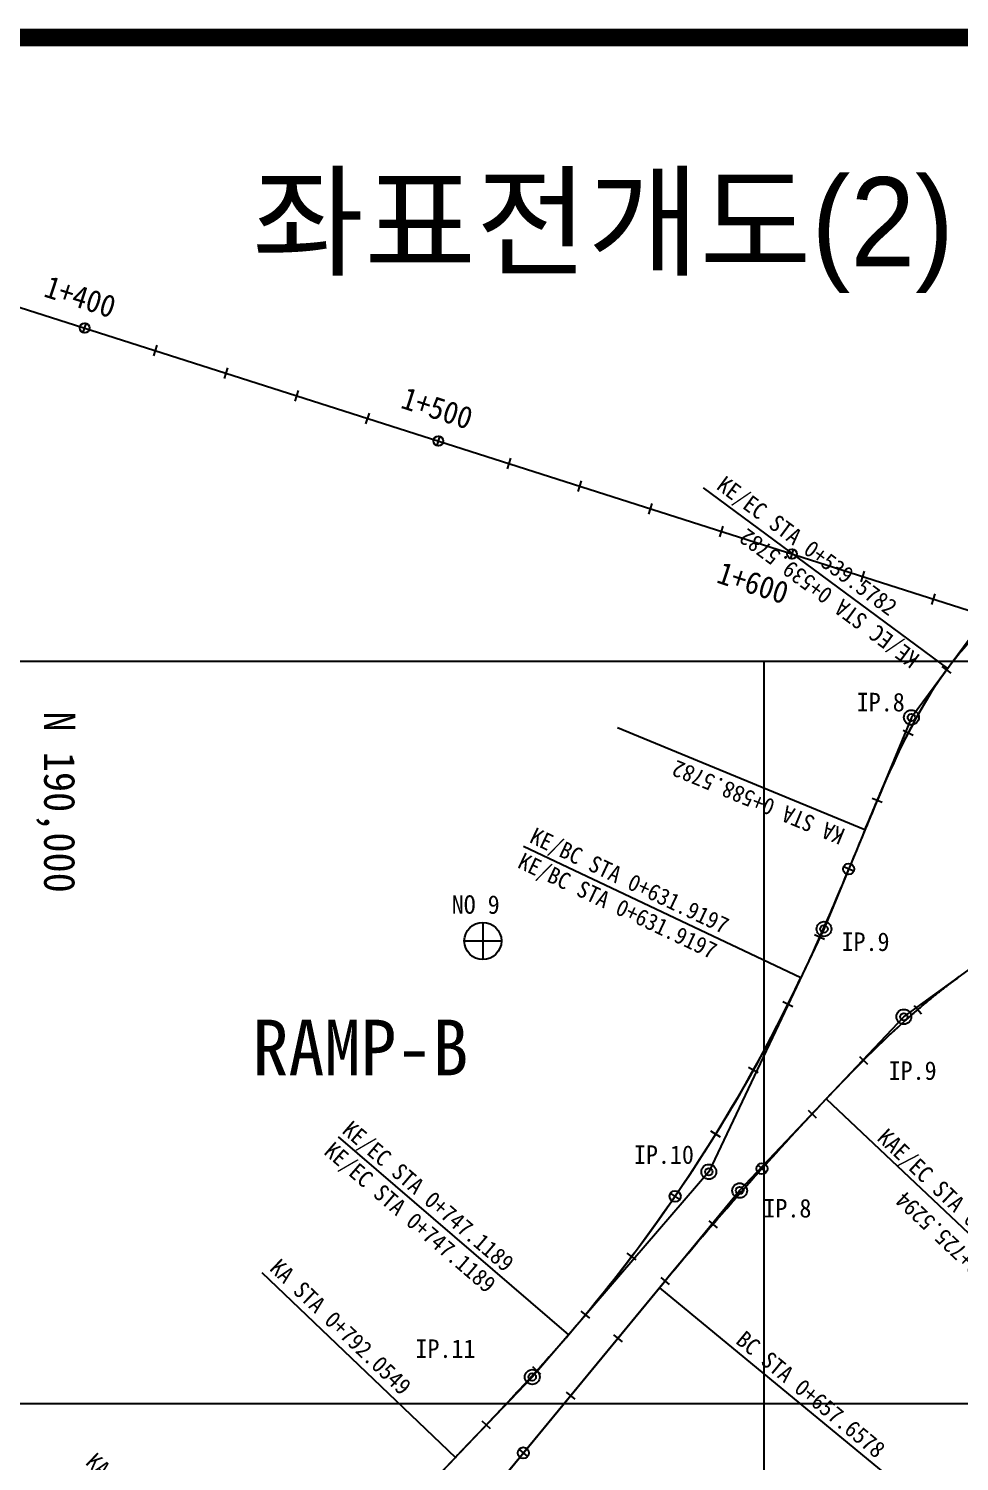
# Model space of a CAD drawing. Header units: millimetres. Extents: x 8286 to 10304, y 723 to 2148.
# Drawn here: x 9146.6 to 9397.2, y 1716.6 to 2102.6 of the extents above; entities that cross this region are included whole.
import ezdxf
from ezdxf.enums import TextEntityAlignment as Align

# ---------------------------------------------------------------- set-up
doc = ezdxf.new("R2010")
doc.units = ezdxf.units.MM
for name, color, linetype in [('CA-ALGN-CNTL', 2, 'Continuous'), ('CA-ALGN-IPLN', 1, 'Continuous'), ('CA-ALGN-IPSM', 2, 'Continuous'), ('CA-ALGN-STSM', 2, 'Continuous'), ('CA-ALGN-TEXT', 3, 'Continuous'), ('CA-LEAL', 1, 'Continuous'), ('CA-LEAT', 3, 'Continuous'), ('CA-TEXT', 3, 'Continuous'), ('CV-GRID-LINE', 1, 'Continuous'), ('CV-GRID-TEXT', 4, 'Continuous'), ('CV-SURV-SYMB', 3, 'Continuous'), ('CV-SURV-TEXT', 3, 'Continuous'), ('CX-BORD', 3, 'Continuous'), ('CX-BORD-LIN1', 4, 'Continuous'), ('CX-BORD-LIN2', 3, 'Continuous'), ('CX-BORD-TEX2', 7, 'Continuous'), ('CX-BORD-TEX3', 6, 'Continuous')]:
    doc.layers.add(name, color=color, linetype=linetype)
doc.styles.add('TAEGP', font='DotumChe.ttf')
doc.styles.add('TAEGULIM', font='DotumChe.ttf')
doc.styles.add('TB_TEXT', font='DotumChe.ttf')
doc.styles.add('TB_WBTXT', font='H2GTRE.TTF')
doc.styles.add('TB_WMTXT', font='DotumChe.ttf')

# ---------------------------------------------------------------- blocks, each defined once
blk = doc.blocks.new('CXBLKA1-KHCA')
at = {"layer": 'CX-BORD-LIN1', "const_width": 2}
blk.add_lwpolyline([(796, 0), (0, 0), (0, 554), (796, 554)], close=True, dxfattribs=at)
at = {"layer": 'CX-BORD-LIN1', "style": 'TB_TEXT'}
for tag, height, p in [('TR_RNUM4', 3, (285.11, 26.64)), ('TR_RDAT4', 3.5, (317.5, 27)), ('TR_DGN4', 3.5, (459.12, 27)), ('TR_CHK4', 3.5, (499.12, 27)), ('TR_APP4', 3.5, (539.12, 27)), ('TR_RDAT3', 3.5, (317.5, 21)), ('TR_DGN3', 3.5, (459.12, 21)), ('TR_CHK3', 3.5, (499.12, 21)), ('TR_APP3', 3.5, (539.12, 21)), ('TR_RNUM3', 3, (285.11, 20.64)), ('TR_RNUM2', 3, (285.11, 14.64)), ('TR_RDAT2', 3.5, (317.5, 15)), ('TR_DGN2', 3.5, (459.12, 15)), ('TR_CHK2', 3.5, (499.12, 15)), ('TR_APP2', 3.5, (539.12, 15)), ('TR_RNUM1', 3, (285.11, 8.64)), ('TR_RDAT1', 3.5, (317.5, 9)), ('TR_DGN1', 3.5, (459.12, 9)), ('TR_CHK1', 3.5, (499.12, 9)), ('TR_APP1', 3.5, (539.12, 9))]:
    blk.add_attdef(tag, text='', height=height, dxfattribs=at).set_placement(p, align=Align.MIDDLE_CENTER)
for tag, p in [('TR_RCON4', (342.3, 27)), ('TR_RCON3', (342.3, 21)), ('TR_RCON2', (342.3, 15)), ('TR_RCON1', (342.3, 9))]:
    blk.add_attdef(tag, text='', height=3.5, dxfattribs=at).set_placement(p, align=Align.MIDDLE_LEFT)
at = {"layer": 'CX-BORD-LIN2', "style": 'TB_TEXT'}
blk.add_attdef('TD_VERSION', text='', height=3, rotation=90, dxfattribs=at).set_placement((800.5, 48.01), align=Align.MIDDLE_CENTER)
at = {"layer": 'CX-BORD-TEX2', "style": 'TB_WMTXT'}
for tag, height, p in [('TB_CNAME', 5, (15.34, 531.83)), ('TB_CSCOP', 4, (16.63, 523.83))]:
    blk.add_attdef(tag, text='', height=height, dxfattribs=at).set_placement(p, align=Align.BOTTOM_LEFT)
at = {"layer": 'CX-BORD-TEX2', "style": 'TB_WBTXT'}
for tag, height, p in [('TB_MTITIL', 10, (398, 533.33)), ('TB_STITL', 7, (398, 518.33))]:
    blk.add_attdef(tag, text='', height=height, dxfattribs=at).set_placement(p, align=Align.MIDDLE_CENTER)
at = {"layer": 'CX-BORD-TEX3', "style": 'TB_TEXT'}
for tag, height, p in [('TD_DCOMP', 4.5, (217.5, 25)), ('TD_CSECT', 4.5, (611, 25)), ('TD_CDIST', 4.5, (656, 25)), ('TD_DNAME_TOP', 4.5, (755, 25)), ('TD_DNAME_MAIN', 4.5, (755, 19.01)), ('TD_CCOMP', 4.5, (217.5, 15)), ('TD_HSCAL', 4.5, (626.7, 15.24)), ('TD_VSCAL', 4.5, (655.78, 15.24)), ('TD_DNAME_BOT', 3, (755, 13.65)), ('TD_CNAME', 5, (65, 5.75)), ('TD_FIELD', 4.5, (182.5, 5.53)), ('TD_CSTEP', 4.5, (253.24, 5.53)), ('TD_DWGCODE', 4.5, (641, 5.39)), ('TD_DWGNO', 4.5, (755, 5.39))]:
    blk.add_attdef(tag, text='', height=height, dxfattribs=at).set_placement(p, align=Align.MIDDLE_CENTER)

msp = doc.modelspace()

# ---------------------------------------------------------------- linework, layer by layer
at = {"layer": 'CA-ALGN-CNTL'}
for p, q in [((9066.42, 2052.42), (9948.07, 1770.6)), ((9066.42, 2052.42), (9948.07, 1770.6)), ((9066.42, 2052.42), (9948.07, 1770.6)), ((9066.42, 2052.42), (9948.07, 1770.6)), ((9066.42, 2052.42), (9948.07, 1770.6)), ((9154.53, 1566.84), (9316.45, 1763.36)), ((9261.5, 1717.65), (9212.16, 1665.99))]:
    msp.add_line(p, q, dxfattribs=at)
for points in [[(9397.42, 1934.51), (9396.16, 1932.95), (9394.93, 1931.37), (9394.08, 1930.23), (9392.9, 1928.61), (9391.76, 1926.97), (9390.65, 1925.31), (9389.56, 1923.63), (9388.51, 1921.93), (9387.48, 1920.21), (9386.48, 1918.48), (9385.51, 1916.73), (9384.55, 1914.98), (9383.62, 1913.2), (9382.71, 1911.42), (9381.82, 1909.63), (9380.95, 1907.83), (9380.1, 1906.02), (9379.26, 1904.21), (9378.43, 1902.39), (9377.62, 1900.56), (9376.82, 1898.73), (9376.03, 1896.89), (9375.25, 1895.05), (9374.47, 1893.21), (9373.7, 1891.36), (9372.93, 1889.51), (9372.17, 1887.67), (9371.79, 1886.74), (9371.02, 1884.89), (9370.26, 1883.04), (9369.49, 1881.2), (9368.73, 1879.35), (9367.96, 1877.5), (9367.19, 1875.66), (9366.41, 1873.81), (9365.64, 1871.97), (9364.86, 1870.13), (9364.08, 1868.29), (9363.29, 1866.45), (9362.5, 1864.61), (9361.71, 1862.77), (9360.91, 1860.94), (9360.1, 1859.11), (9359.29, 1857.28), (9358.47, 1855.46), (9357.65, 1853.63), (9356.82, 1851.82), (9355.98, 1850), (9355.13, 1848.19), (9354.56, 1846.98), (9353.7, 1845.17), (9352.83, 1843.37), (9351.95, 1841.57), (9351.07, 1839.78), (9350.17, 1837.99), (9349.27, 1836.2), (9348.36, 1834.42), (9347.44, 1832.65), (9346.52, 1830.87), (9345.58, 1829.11), (9344.64, 1827.34), (9343.69, 1825.58), (9342.73, 1823.83), (9341.76, 1822.08), (9340.78, 1820.33), (9339.8, 1818.59), (9338.81, 1816.86), (9337.81, 1815.12), (9336.8, 1813.4), (9335.78, 1811.67), (9334.76, 1809.96), (9333.72, 1808.24), (9332.68, 1806.53), (9331.64, 1804.83), (9330.58, 1803.13), (9329.51, 1801.44), (9328.44, 1799.75), (9327.36, 1798.07), (9326.28, 1796.39), (9325.18, 1794.72), (9324.08, 1793.05), (9322.97, 1791.38), (9321.85, 1789.73), (9320.72, 1788.07), (9319.59, 1786.43), (9318.45, 1784.78), (9317.3, 1783.15), (9316.14, 1781.52), (9314.98, 1779.89), (9313.8, 1778.27), (9312.62, 1776.65), (9311.44, 1775.04), (9310.24, 1773.44), (9309.04, 1771.84), (9307.83, 1770.25), (9306.61, 1768.66), (9305.39, 1767.08), (9304.16, 1765.5), (9302.92, 1763.93), (9301.67, 1762.37), (9300.42, 1760.81), (9299.16, 1759.26), (9297.89, 1757.71), (9296.62, 1756.17), (9295.34, 1754.64), (9294.05, 1753.11), (9292.75, 1751.58), (9291.97, 1750.67), (9290.66, 1749.16), (9289.35, 1747.65), (9288.03, 1746.15), (9286.7, 1744.65), (9285.37, 1743.16), (9284.03, 1741.68), (9282.69, 1740.19), (9281.34, 1738.72), (9279.99, 1737.24), (9278.63, 1735.77), (9277.27, 1734.31), (9275.91, 1732.84), (9274.54, 1731.38), (9273.17, 1729.92), (9271.8, 1728.47), (9270.43, 1727.02), (9269.05, 1725.56), (9267.67, 1724.11), (9266.29, 1722.67), (9264.91, 1721.22), (9263.53, 1719.77), (9262.15, 1718.33), (9261.5, 1717.65), (9212.16, 1665.99)], [(9371.79, 1886.74), (9371.92, 1887.07), (9372.04, 1887.35), (9372.14, 1887.61), (9372.24, 1887.83), (9372.32, 1888.03), (9372.39, 1888.2), (9372.46, 1888.36), (9372.52, 1888.51), (9372.58, 1888.65), (9372.63, 1888.79), (9372.69, 1888.92), (9372.74, 1889.04), (9372.79, 1889.16), (9372.84, 1889.28), (9372.89, 1889.4), (9372.93, 1889.51), (9372.98, 1889.63), (9373.03, 1889.74), (9373.08, 1889.86), (9373.12, 1889.97), (9373.17, 1890.09), (9373.22, 1890.21), (9373.27, 1890.32), (9373.32, 1890.44), (9373.36, 1890.55), (9373.41, 1890.67), (9373.46, 1890.78), (9373.51, 1890.9), (9373.56, 1891.01), (9373.6, 1891.13), (9373.65, 1891.24), (9373.7, 1891.36), (9373.75, 1891.48), (9373.8, 1891.59), (9373.84, 1891.71), (9373.89, 1891.82), (9373.94, 1891.94), (9373.99, 1892.05), (9374.04, 1892.17), (9374.09, 1892.28), (9374.13, 1892.4), (9374.18, 1892.51), (9374.23, 1892.63), (9374.28, 1892.74), (9374.33, 1892.86), (9374.37, 1892.97), (9374.42, 1893.09), (9374.47, 1893.21), (9374.52, 1893.32), (9374.57, 1893.44), (9374.62, 1893.55), (9374.66, 1893.67), (9374.71, 1893.78), (9374.76, 1893.9), (9374.81, 1894.01), (9374.86, 1894.13), (9374.91, 1894.24), (9374.96, 1894.36), (9375, 1894.47), (9375.05, 1894.59), (9375.1, 1894.7), (9375.15, 1894.82), (9375.2, 1894.93), (9375.25, 1895.05), (9375.3, 1895.16), (9375.34, 1895.28), (9375.39, 1895.39), (9375.44, 1895.51), (9375.49, 1895.62), (9375.54, 1895.74), (9375.59, 1895.85), (9375.64, 1895.97), (9375.69, 1896.08), (9375.74, 1896.2), (9375.78, 1896.31), (9375.83, 1896.43), (9375.88, 1896.54), (9375.93, 1896.66), (9375.98, 1896.77), (9376.03, 1896.89), (9376.08, 1897), (9376.13, 1897.12), (9376.18, 1897.23), (9376.23, 1897.35), (9376.28, 1897.46), (9376.33, 1897.58), (9376.38, 1897.69), (9376.42, 1897.81), (9376.47, 1897.92), (9376.52, 1898.04), (9376.57, 1898.15), (9376.62, 1898.27), (9376.67, 1898.38), (9376.72, 1898.5), (9376.77, 1898.61), (9376.82, 1898.73), (9376.87, 1898.84), (9376.92, 1898.96), (9376.97, 1899.07), (9377.02, 1899.18), (9377.07, 1899.3), (9377.12, 1899.41), (9377.17, 1899.53), (9377.22, 1899.64), (9377.27, 1899.76), (9377.32, 1899.87), (9377.37, 1899.99), (9377.42, 1900.1), (9377.47, 1900.22), (9377.52, 1900.33), (9377.57, 1900.44), (9377.62, 1900.56), (9377.67, 1900.67), (9377.72, 1900.79), (9377.77, 1900.9), (9377.82, 1901.02), (9377.88, 1901.13), (9377.93, 1901.24), (9377.98, 1901.36), (9378.03, 1901.47), (9378.08, 1901.59), (9378.13, 1901.7), (9378.18, 1901.82), (9378.23, 1901.93), (9378.28, 1902.04), (9378.33, 1902.16), (9378.38, 1902.27), (9378.43, 1902.39), (9378.49, 1902.5), (9378.54, 1902.61), (9378.59, 1902.73), (9378.64, 1902.84), (9378.69, 1902.96), (9378.74, 1903.07), (9378.79, 1903.18), (9378.85, 1903.3), (9378.9, 1903.41), (9378.95, 1903.53), (9379, 1903.64), (9379.05, 1903.75), (9379.1, 1903.87), (9379.16, 1903.98), (9379.21, 1904.09), (9379.26, 1904.21), (9379.31, 1904.32), (9379.36, 1904.44), (9379.42, 1904.55), (9379.47, 1904.66), (9379.52, 1904.78), (9379.57, 1904.89), (9379.62, 1905), (9379.68, 1905.12), (9379.73, 1905.23), (9379.78, 1905.34), (9379.83, 1905.46), (9379.89, 1905.57), (9379.94, 1905.68), (9379.99, 1905.8), (9380.05, 1905.91), (9380.1, 1906.02), (9380.15, 1906.14), (9380.2, 1906.25), (9380.26, 1906.36), (9380.31, 1906.48), (9380.36, 1906.59), (9380.42, 1906.7), (9380.47, 1906.82), (9380.52, 1906.93), (9380.58, 1907.04), (9380.63, 1907.15), (9380.68, 1907.27), (9380.74, 1907.38), (9380.79, 1907.49), (9380.85, 1907.61), (9380.9, 1907.72), (9380.95, 1907.83), (9381.01, 1907.94), (9381.06, 1908.06), (9381.12, 1908.17), (9381.17, 1908.28), (9381.22, 1908.4), (9381.28, 1908.51), (9381.33, 1908.62), (9381.39, 1908.73), (9381.44, 1908.85), (9381.5, 1908.96), (9381.55, 1909.07), (9381.6, 1909.18), (9381.66, 1909.3), (9381.71, 1909.41), (9381.77, 1909.52), (9381.82, 1909.63), (9381.88, 1909.74), (9381.93, 1909.86), (9381.99, 1909.97), (9382.05, 1910.08), (9382.1, 1910.19), (9382.16, 1910.3), (9382.21, 1910.42), (9382.27, 1910.53), (9382.32, 1910.64), (9382.38, 1910.75), (9382.43, 1910.86), (9382.49, 1910.98), (9382.55, 1911.09), (9382.6, 1911.2), (9382.66, 1911.31), (9382.71, 1911.42), (9382.77, 1911.53), (9382.83, 1911.65), (9382.88, 1911.76), (9382.94, 1911.87), (9383, 1911.98), (9383.05, 1912.09), (9383.11, 1912.2), (9383.17, 1912.32), (9383.22, 1912.43), (9383.28, 1912.54), (9383.34, 1912.65), (9383.39, 1912.76), (9383.45, 1912.87), (9383.51, 1912.98), (9383.57, 1913.09), (9383.62, 1913.2), (9383.68, 1913.32), (9383.74, 1913.43), (9383.8, 1913.54), (9383.85, 1913.65), (9383.91, 1913.76), (9383.97, 1913.87), (9384.03, 1913.98), (9384.09, 1914.09), (9384.14, 1914.2), (9384.2, 1914.31), (9384.26, 1914.42), (9384.32, 1914.53), (9384.38, 1914.64), (9384.44, 1914.75), (9384.5, 1914.86), (9384.55, 1914.97), (9384.61, 1915.09), (9384.67, 1915.2), (9384.73, 1915.31), (9384.79, 1915.42), (9384.85, 1915.53), (9384.91, 1915.64), (9384.97, 1915.75), (9385.03, 1915.86), (9385.09, 1915.97), (9385.15, 1916.08), (9385.21, 1916.19), (9385.27, 1916.29), (9385.33, 1916.4), (9385.39, 1916.51), (9385.45, 1916.62), (9385.51, 1916.73), (9385.57, 1916.84), (9385.63, 1916.95), (9385.69, 1917.06), (9385.75, 1917.17), (9385.81, 1917.28), (9385.87, 1917.39), (9385.93, 1917.5), (9385.99, 1917.61), (9386.05, 1917.72), (9386.11, 1917.83), (9386.18, 1917.93), (9386.24, 1918.04), (9386.3, 1918.15), (9386.36, 1918.26), (9386.42, 1918.37), (9386.48, 1918.48), (9386.55, 1918.59), (9386.61, 1918.7), (9386.67, 1918.8), (9386.73, 1918.91), (9386.79, 1919.02), (9386.86, 1919.13), (9386.92, 1919.24), (9386.98, 1919.35), (9387.04, 1919.45), (9387.11, 1919.56), (9387.17, 1919.67), (9387.23, 1919.78), (9387.29, 1919.89), (9387.36, 1919.99), (9387.42, 1920.1), (9387.48, 1920.21), (9387.55, 1920.32), (9387.61, 1920.43), (9387.68, 1920.53), (9387.74, 1920.64), (9387.8, 1920.75), (9387.87, 1920.86), (9387.93, 1920.96), (9387.99, 1921.07), (9388.06, 1921.18), (9388.12, 1921.28), (9388.19, 1921.39), (9388.25, 1921.5), (9388.32, 1921.61), (9388.38, 1921.71), (9388.45, 1921.82), (9388.51, 1921.93), (9388.58, 1922.03), (9388.64, 1922.14), (9388.71, 1922.25), (9388.77, 1922.35), (9388.84, 1922.46), (9388.9, 1922.57), (9388.97, 1922.67), (9389.04, 1922.78), (9389.1, 1922.88), (9389.17, 1922.99), (9389.23, 1923.1), (9389.3, 1923.2), (9389.37, 1923.31), (9389.43, 1923.41), (9389.5, 1923.52), (9389.57, 1923.63), (9389.63, 1923.73), (9389.7, 1923.84), (9389.77, 1923.94), (9389.83, 1924.05), (9389.9, 1924.15), (9389.97, 1924.26), (9390.04, 1924.36), (9390.1, 1924.47), (9390.17, 1924.57), (9390.24, 1924.68), (9390.31, 1924.78), (9390.38, 1924.89), (9390.44, 1924.99), (9390.51, 1925.1), (9390.58, 1925.2), (9390.65, 1925.31), (9390.72, 1925.41), (9390.79, 1925.52), (9390.86, 1925.62), (9390.92, 1925.72), (9390.99, 1925.83), (9391.06, 1925.93), (9391.13, 1926.04), (9391.2, 1926.14), (9391.27, 1926.24), (9391.34, 1926.35), (9391.41, 1926.45), (9391.48, 1926.56), (9391.55, 1926.66), (9391.62, 1926.76), (9391.69, 1926.87), (9391.76, 1926.97), (9391.83, 1927.07), (9391.9, 1927.18), (9391.97, 1927.28), (9392.04, 1927.38), (9392.11, 1927.48), (9392.19, 1927.59), (9392.26, 1927.69), (9392.33, 1927.79), (9392.4, 1927.9), (9392.47, 1928), (9392.55, 1928.1), (9392.62, 1928.21), (9392.7, 1928.32), (9392.78, 1928.44), (9392.86, 1928.55), (9392.95, 1928.68), (9393.05, 1928.81), (9393.15, 1928.95), (9393.26, 1929.11), (9393.38, 1929.28), (9393.52, 1929.47), (9393.68, 1929.7), (9393.87, 1929.95), (9394.08, 1930.23)], [(9371.79, 1886.74), (9371.65, 1886.42), (9371.53, 1886.13), (9371.43, 1885.88), (9371.34, 1885.65), (9371.25, 1885.46), (9371.18, 1885.28), (9371.12, 1885.12), (9371.05, 1884.97), (9371, 1884.83), (9370.94, 1884.69), (9370.89, 1884.56), (9370.83, 1884.44), (9370.78, 1884.32), (9370.74, 1884.2), (9370.69, 1884.08), (9370.64, 1883.97), (9370.59, 1883.85), (9370.54, 1883.74), (9370.5, 1883.62), (9370.45, 1883.51), (9370.4, 1883.39), (9370.35, 1883.28), (9370.31, 1883.16), (9370.26, 1883.04), (9370.21, 1882.93), (9370.16, 1882.81), (9370.11, 1882.7), (9370.07, 1882.58), (9370.02, 1882.47), (9369.97, 1882.35), (9369.92, 1882.24), (9369.87, 1882.12), (9369.83, 1882.01), (9369.78, 1881.89), (9369.73, 1881.77), (9369.68, 1881.66), (9369.64, 1881.54), (9369.59, 1881.43), (9369.54, 1881.31), (9369.49, 1881.2), (9369.44, 1881.08), (9369.4, 1880.97), (9369.35, 1880.85), (9369.3, 1880.73), (9369.25, 1880.62), (9369.2, 1880.5), (9369.16, 1880.39), (9369.11, 1880.27), (9369.06, 1880.16), (9369.01, 1880.04), (9368.97, 1879.93), (9368.92, 1879.81), (9368.87, 1879.7), (9368.82, 1879.58), (9368.77, 1879.46), (9368.73, 1879.35), (9368.68, 1879.23), (9368.63, 1879.12), (9368.58, 1879), (9368.53, 1878.89), (9368.49, 1878.77), (9368.44, 1878.66), (9368.39, 1878.54), (9368.34, 1878.43), (9368.29, 1878.31), (9368.25, 1878.2), (9368.2, 1878.08), (9368.15, 1877.96), (9368.1, 1877.85), (9368.05, 1877.73), (9368.01, 1877.62), (9367.96, 1877.5), (9367.91, 1877.39), (9367.86, 1877.27), (9367.81, 1877.16), (9367.77, 1877.04), (9367.72, 1876.93), (9367.67, 1876.81), (9367.62, 1876.7), (9367.57, 1876.58), (9367.52, 1876.46), (9367.48, 1876.35), (9367.43, 1876.23), (9367.38, 1876.12), (9367.33, 1876), (9367.28, 1875.89), (9367.24, 1875.77), (9367.19, 1875.66), (9367.14, 1875.54), (9367.09, 1875.43), (9367.04, 1875.31), (9366.99, 1875.2), (9366.95, 1875.08), (9366.9, 1874.97), (9366.85, 1874.85), (9366.8, 1874.73), (9366.75, 1874.62), (9366.7, 1874.5), (9366.66, 1874.39), (9366.61, 1874.27), (9366.56, 1874.16), (9366.51, 1874.04), (9366.46, 1873.93), (9366.41, 1873.81), (9366.37, 1873.7), (9366.32, 1873.58), (9366.27, 1873.47), (9366.22, 1873.35), (9366.17, 1873.24), (9366.12, 1873.12), (9366.08, 1873.01), (9366.03, 1872.89), (9365.98, 1872.78), (9365.93, 1872.66), (9365.88, 1872.54), (9365.83, 1872.43), (9365.79, 1872.31), (9365.74, 1872.2), (9365.69, 1872.08), (9365.64, 1871.97), (9365.59, 1871.85), (9365.54, 1871.74), (9365.49, 1871.62), (9365.45, 1871.51), (9365.4, 1871.39), (9365.35, 1871.28), (9365.3, 1871.16), (9365.25, 1871.05), (9365.2, 1870.93), (9365.15, 1870.82), (9365.1, 1870.7), (9365.06, 1870.59), (9365.01, 1870.47), (9364.96, 1870.36), (9364.91, 1870.24), (9364.86, 1870.13), (9364.81, 1870.01), (9364.76, 1869.9), (9364.71, 1869.78), (9364.67, 1869.67), (9364.62, 1869.55), (9364.57, 1869.44), (9364.52, 1869.32), (9364.47, 1869.21), (9364.42, 1869.09), (9364.37, 1868.98), (9364.32, 1868.86), (9364.28, 1868.75), (9364.23, 1868.63), (9364.18, 1868.52), (9364.13, 1868.4), (9364.08, 1868.29), (9364.03, 1868.17), (9363.98, 1868.06), (9363.93, 1867.94), (9363.88, 1867.83), (9363.83, 1867.71), (9363.78, 1867.6), (9363.74, 1867.48), (9363.69, 1867.37), (9363.64, 1867.25), (9363.59, 1867.14), (9363.54, 1867.02), (9363.49, 1866.91), (9363.44, 1866.79), (9363.39, 1866.68), (9363.34, 1866.56), (9363.29, 1866.45), (9363.24, 1866.33), (9363.19, 1866.22), (9363.15, 1866.1), (9363.1, 1865.99), (9363.05, 1865.87), (9363, 1865.76), (9362.95, 1865.64), (9362.9, 1865.53), (9362.85, 1865.41), (9362.8, 1865.3), (9362.75, 1865.18), (9362.7, 1865.07), (9362.65, 1864.95), (9362.6, 1864.84), (9362.55, 1864.72), (9362.5, 1864.61), (9362.45, 1864.49), (9362.4, 1864.38), (9362.35, 1864.26), (9362.3, 1864.15), (9362.26, 1864.04), (9362.21, 1863.92), (9362.16, 1863.81), (9362.11, 1863.69), (9362.06, 1863.58), (9362.01, 1863.46), (9361.96, 1863.35), (9361.91, 1863.23), (9361.86, 1863.12), (9361.81, 1863), (9361.76, 1862.89), (9361.71, 1862.77), (9361.66, 1862.66), (9361.61, 1862.54), (9361.56, 1862.43), (9361.51, 1862.32), (9361.46, 1862.2), (9361.41, 1862.09), (9361.36, 1861.97), (9361.31, 1861.86), (9361.26, 1861.74), (9361.21, 1861.63), (9361.16, 1861.51), (9361.11, 1861.4), (9361.06, 1861.28), (9361.01, 1861.17), (9360.96, 1861.06), (9360.91, 1860.94), (9360.86, 1860.83), (9360.81, 1860.71), (9360.76, 1860.6), (9360.71, 1860.48), (9360.66, 1860.37), (9360.61, 1860.25), (9360.56, 1860.14), (9360.51, 1860.03), (9360.46, 1859.91), (9360.41, 1859.8), (9360.35, 1859.68), (9360.3, 1859.57), (9360.25, 1859.45), (9360.2, 1859.34), (9360.15, 1859.22), (9360.1, 1859.11), (9360.05, 1859), (9360, 1858.88), (9359.95, 1858.77), (9359.9, 1858.65), (9359.85, 1858.54), (9359.8, 1858.42), (9359.75, 1858.31), (9359.7, 1858.2), (9359.65, 1858.08), (9359.6, 1857.97), (9359.55, 1857.85), (9359.49, 1857.74), (9359.44, 1857.62), (9359.39, 1857.51), (9359.34, 1857.4), (9359.29, 1857.28), (9359.24, 1857.17), (9359.19, 1857.05), (9359.14, 1856.94), (9359.09, 1856.83), (9359.04, 1856.71), (9358.99, 1856.6), (9358.93, 1856.48), (9358.88, 1856.37), (9358.83, 1856.26), (9358.78, 1856.14), (9358.73, 1856.03), (9358.68, 1855.91), (9358.63, 1855.8), (9358.58, 1855.69), (9358.52, 1855.57), (9358.47, 1855.46), (9358.42, 1855.34), (9358.37, 1855.23), (9358.32, 1855.12), (9358.27, 1855), (9358.22, 1854.89), (9358.16, 1854.77), (9358.11, 1854.66), (9358.06, 1854.55), (9358.01, 1854.43), (9357.96, 1854.32), (9357.91, 1854.2), (9357.86, 1854.09), (9357.8, 1853.98), (9357.75, 1853.86), (9357.7, 1853.75), (9357.65, 1853.64), (9357.6, 1853.52), (9357.55, 1853.41), (9357.49, 1853.29), (9357.44, 1853.18), (9357.39, 1853.07), (9357.34, 1852.95), (9357.29, 1852.84), (9357.23, 1852.73), (9357.18, 1852.61), (9357.13, 1852.5), (9357.08, 1852.38), (9357.03, 1852.27), (9356.97, 1852.16), (9356.92, 1852.04), (9356.87, 1851.93), (9356.82, 1851.82), (9356.77, 1851.7), (9356.71, 1851.59), (9356.66, 1851.48), (9356.61, 1851.36), (9356.56, 1851.25), (9356.5, 1851.13), (9356.45, 1851.02), (9356.4, 1850.91), (9356.35, 1850.79), (9356.29, 1850.68), (9356.24, 1850.57), (9356.19, 1850.45), (9356.14, 1850.34), (9356.08, 1850.23), (9356.03, 1850.11), (9355.98, 1850), (9355.93, 1849.89), (9355.87, 1849.77), (9355.82, 1849.66), (9355.77, 1849.55), (9355.71, 1849.43), (9355.66, 1849.32), (9355.61, 1849.21), (9355.56, 1849.09), (9355.5, 1848.98), (9355.45, 1848.87), (9355.4, 1848.75), (9355.34, 1848.63), (9355.28, 1848.51), (9355.22, 1848.38), (9355.16, 1848.25), (9355.1, 1848.11), (9355.03, 1847.97), (9354.96, 1847.82), (9354.89, 1847.67), (9354.82, 1847.52), (9354.75, 1847.37), (9354.68, 1847.23), (9354.62, 1847.1), (9354.56, 1846.98)], [(9154.53, 1566.84), (9316.45, 1763.36), (9317.72, 1764.9), (9319, 1766.44), (9320.28, 1767.98), (9321.56, 1769.52), (9322.85, 1771.05), (9324.14, 1772.58), (9325.43, 1774.1), (9326.72, 1775.63), (9328.02, 1777.15), (9329.32, 1778.67), (9330.63, 1780.19), (9331.93, 1781.7), (9333.24, 1783.21), (9334.56, 1784.72), (9335.87, 1786.23), (9337.19, 1787.73), (9338.51, 1789.23), (9339.84, 1790.73), (9341.17, 1792.22), (9342.5, 1793.72), (9343.83, 1795.21), (9345.17, 1796.69), (9346.51, 1798.18), (9347.85, 1799.66), (9349.2, 1801.14), (9350.55, 1802.62), (9351.9, 1804.09), (9353.25, 1805.56), (9354.61, 1807.03), (9355.97, 1808.5), (9357.33, 1809.96), (9358.7, 1811.42), (9360.07, 1812.88), (9361.35, 1814.24), (9362.73, 1815.69), (9364.11, 1817.14), (9365.49, 1818.59), (9366.88, 1820.03), (9368.27, 1821.46), (9369.67, 1822.89), (9371.08, 1824.31), (9372.49, 1825.73), (9373.91, 1827.13), (9375.34, 1828.53), (9376.78, 1829.92), (9378.23, 1831.3), (9379.69, 1832.66), (9381.16, 1834.02), (9382.65, 1835.36), (9384.14, 1836.69), (9385.65, 1838.01), (9387.17, 1839.31), (9388.7, 1840.59), (9390.25, 1841.86), (9391.81, 1843.11), (9393.39, 1844.34), (9394.98, 1845.55), (9396.58, 1846.74), (9397.2, 1847.2)], [(9361.35, 1814.24), (9361.46, 1814.35), (9361.57, 1814.47), (9361.68, 1814.59), (9361.8, 1814.71), (9361.91, 1814.83), (9362.03, 1814.96), (9362.14, 1815.08), (9362.25, 1815.19), (9362.36, 1815.3), (9362.46, 1815.41), (9362.56, 1815.51), (9362.65, 1815.61), (9362.74, 1815.7), (9362.83, 1815.8), (9362.91, 1815.89), (9363, 1815.98), (9363.09, 1816.07), (9363.17, 1816.16), (9363.26, 1816.25), (9363.34, 1816.34), (9363.43, 1816.43), (9363.52, 1816.52), (9363.6, 1816.61), (9363.69, 1816.7), (9363.78, 1816.79), (9363.86, 1816.88), (9363.95, 1816.97), (9364.03, 1817.06), (9364.12, 1817.15), (9364.21, 1817.25), (9364.29, 1817.34), (9364.38, 1817.43), (9364.47, 1817.52), (9364.55, 1817.61), (9364.64, 1817.7), (9364.73, 1817.79), (9364.81, 1817.88), (9364.9, 1817.97), (9364.98, 1818.06), (9365.07, 1818.15), (9365.16, 1818.24), (9365.24, 1818.33), (9365.33, 1818.42), (9365.42, 1818.51), (9365.5, 1818.6), (9365.59, 1818.69), (9365.68, 1818.78), (9365.76, 1818.87), (9365.85, 1818.96), (9365.94, 1819.05), (9366.02, 1819.14), (9366.11, 1819.23), (9366.2, 1819.32), (9366.28, 1819.41), (9366.37, 1819.5), (9366.46, 1819.59), (9366.54, 1819.68), (9366.63, 1819.77), (9366.72, 1819.86), (9366.8, 1819.95), (9366.89, 1820.04), (9366.98, 1820.13), (9367.07, 1820.22), (9367.15, 1820.31), (9367.24, 1820.4), (9367.33, 1820.49), (9367.41, 1820.58), (9367.5, 1820.67), (9367.59, 1820.76), (9367.67, 1820.85), (9367.76, 1820.94), (9367.85, 1821.03), (9367.94, 1821.12), (9368.02, 1821.21), (9368.11, 1821.3), (9368.2, 1821.38), (9368.28, 1821.47), (9368.37, 1821.56), (9368.46, 1821.65), (9368.55, 1821.74), (9368.63, 1821.83), (9368.72, 1821.92), (9368.81, 1822.01), (9368.9, 1822.1), (9368.98, 1822.19), (9369.07, 1822.28), (9369.16, 1822.37), (9369.25, 1822.46), (9369.33, 1822.55), (9369.42, 1822.64), (9369.51, 1822.72), (9369.6, 1822.81), (9369.68, 1822.9), (9369.77, 1822.99), (9369.86, 1823.08), (9369.95, 1823.17), (9370.04, 1823.26), (9370.12, 1823.35), (9370.21, 1823.44), (9370.3, 1823.53), (9370.39, 1823.61), (9370.47, 1823.7), (9370.56, 1823.79), (9370.65, 1823.88), (9370.74, 1823.97), (9370.83, 1824.06), (9370.91, 1824.15), (9371, 1824.24), (9371.09, 1824.33), (9371.18, 1824.41), (9371.27, 1824.5), (9371.36, 1824.59), (9371.44, 1824.68), (9371.53, 1824.77), (9371.62, 1824.86), (9371.71, 1824.94), (9371.8, 1825.03), (9371.89, 1825.12), (9371.97, 1825.21), (9372.06, 1825.3), (9372.15, 1825.39), (9372.24, 1825.47), (9372.33, 1825.56), (9372.42, 1825.65), (9372.5, 1825.74), (9372.59, 1825.83), (9372.68, 1825.92), (9372.77, 1826), (9372.86, 1826.09), (9372.95, 1826.18), (9373.04, 1826.27), (9373.13, 1826.36), (9373.21, 1826.44), (9373.3, 1826.53), (9373.39, 1826.62), (9373.48, 1826.71), (9373.57, 1826.8), (9373.66, 1826.88), (9373.75, 1826.97), (9373.84, 1827.06), (9373.93, 1827.15), (9374.02, 1827.23), (9374.11, 1827.32), (9374.19, 1827.41), (9374.28, 1827.5), (9374.37, 1827.58), (9374.46, 1827.67), (9374.55, 1827.76), (9374.64, 1827.85), (9374.73, 1827.93), (9374.82, 1828.02), (9374.91, 1828.11), (9375, 1828.19), (9375.09, 1828.28), (9375.18, 1828.37), (9375.27, 1828.46), (9375.36, 1828.54), (9375.45, 1828.63), (9375.54, 1828.72), (9375.63, 1828.8), (9375.72, 1828.89), (9375.81, 1828.98), (9375.9, 1829.07), (9375.99, 1829.15), (9376.08, 1829.24), (9376.17, 1829.33), (9376.26, 1829.41), (9376.35, 1829.5), (9376.44, 1829.59), (9376.53, 1829.67), (9376.62, 1829.76), (9376.71, 1829.85), (9376.8, 1829.93), (9376.89, 1830.02), (9376.98, 1830.1), (9377.07, 1830.19), (9377.16, 1830.28), (9377.25, 1830.36), (9377.34, 1830.45), (9377.43, 1830.54), (9377.52, 1830.62), (9377.61, 1830.71), (9377.7, 1830.79), (9377.79, 1830.88), (9377.88, 1830.97), (9377.97, 1831.05), (9378.07, 1831.14), (9378.16, 1831.22), (9378.25, 1831.31), (9378.34, 1831.4), (9378.43, 1831.48), (9378.52, 1831.57), (9378.61, 1831.65), (9378.7, 1831.74), (9378.79, 1831.82), (9378.88, 1831.91), (9378.98, 1831.99), (9379.07, 1832.08), (9379.16, 1832.16), (9379.25, 1832.25), (9379.34, 1832.34), (9379.43, 1832.42), (9379.52, 1832.51), (9379.62, 1832.59), (9379.71, 1832.68), (9379.8, 1832.76), (9379.89, 1832.85), (9379.98, 1832.93), (9380.07, 1833.02), (9380.17, 1833.1), (9380.26, 1833.19), (9380.35, 1833.27), (9380.44, 1833.35), (9380.53, 1833.44), (9380.63, 1833.52), (9380.72, 1833.61), (9380.81, 1833.69), (9380.9, 1833.78), (9380.99, 1833.86), (9381.09, 1833.95), (9381.18, 1834.03), (9381.27, 1834.12), (9381.36, 1834.2), (9381.46, 1834.28), (9381.55, 1834.37), (9381.64, 1834.45), (9381.73, 1834.54), (9381.83, 1834.62), (9381.92, 1834.7), (9382.01, 1834.79), (9382.1, 1834.87), (9382.2, 1834.96), (9382.29, 1835.04), (9382.38, 1835.12), (9382.48, 1835.21), (9382.57, 1835.29), (9382.66, 1835.37), (9382.75, 1835.46), (9382.85, 1835.54), (9382.94, 1835.62), (9383.03, 1835.71), (9383.13, 1835.79), (9383.22, 1835.87), (9383.31, 1835.96), (9383.41, 1836.04), (9383.5, 1836.12), (9383.59, 1836.21), (9383.69, 1836.29), (9383.78, 1836.37), (9383.87, 1836.45), (9383.97, 1836.54), (9384.06, 1836.62), (9384.16, 1836.7), (9384.25, 1836.78), (9384.34, 1836.87), (9384.44, 1836.95), (9384.53, 1837.03), (9384.63, 1837.11), (9384.72, 1837.2), (9384.81, 1837.28), (9384.91, 1837.36), (9385, 1837.44), (9385.1, 1837.53), (9385.19, 1837.61), (9385.28, 1837.69), (9385.38, 1837.77), (9385.47, 1837.85), (9385.57, 1837.94), (9385.66, 1838.02), (9385.76, 1838.1), (9385.85, 1838.18), (9385.95, 1838.26), (9386.04, 1838.34), (9386.14, 1838.42), (9386.23, 1838.51), (9386.33, 1838.59), (9386.42, 1838.67), (9386.52, 1838.75), (9386.61, 1838.83), (9386.71, 1838.91), (9386.8, 1838.99), (9386.9, 1839.07), (9386.99, 1839.16), (9387.09, 1839.24), (9387.18, 1839.32), (9387.28, 1839.4), (9387.37, 1839.48), (9387.47, 1839.56), (9387.56, 1839.64), (9387.66, 1839.72), (9387.76, 1839.8), (9387.85, 1839.88), (9387.95, 1839.96), (9388.04, 1840.04), (9388.14, 1840.12), (9388.24, 1840.2), (9388.33, 1840.28), (9388.43, 1840.36), (9388.52, 1840.44), (9388.62, 1840.52), (9388.72, 1840.6), (9388.81, 1840.68), (9388.91, 1840.76), (9389.01, 1840.84), (9389.1, 1840.92), (9389.2, 1841), (9389.29, 1841.08), (9389.39, 1841.16), (9389.49, 1841.24), (9389.58, 1841.32), (9389.68, 1841.39), (9389.78, 1841.47), (9389.88, 1841.55), (9389.97, 1841.63), (9390.07, 1841.71), (9390.17, 1841.79), (9390.26, 1841.87), (9390.36, 1841.95), (9390.46, 1842.03), (9390.56, 1842.1), (9390.65, 1842.18), (9390.75, 1842.26), (9390.85, 1842.34), (9390.94, 1842.42), (9391.04, 1842.5), (9391.14, 1842.57), (9391.24, 1842.65), (9391.34, 1842.73), (9391.43, 1842.81), (9391.53, 1842.88), (9391.63, 1842.96), (9391.73, 1843.04), (9391.82, 1843.12), (9391.92, 1843.2), (9392.02, 1843.27), (9392.12, 1843.35), (9392.22, 1843.43), (9392.32, 1843.5), (9392.41, 1843.58), (9392.51, 1843.66), (9392.61, 1843.74), (9392.71, 1843.81), (9392.81, 1843.89), (9392.91, 1843.97), (9393.01, 1844.04), (9393.1, 1844.12), (9393.2, 1844.2), (9393.3, 1844.27), (9393.4, 1844.35), (9393.5, 1844.43), (9393.6, 1844.5), (9393.7, 1844.58), (9393.8, 1844.65), (9393.9, 1844.73), (9394, 1844.81), (9394.1, 1844.88), (9394.19, 1844.96), (9394.29, 1845.03), (9394.39, 1845.11), (9394.49, 1845.18), (9394.59, 1845.26), (9394.69, 1845.34), (9394.79, 1845.41), (9394.89, 1845.49), (9394.99, 1845.56), (9395.09, 1845.64), (9395.19, 1845.71), (9395.29, 1845.79), (9395.39, 1845.86), (9395.49, 1845.94), (9395.6, 1846.01), (9395.7, 1846.09), (9395.81, 1846.17), (9395.92, 1846.25), (9396.04, 1846.34), (9396.16, 1846.43), (9396.29, 1846.53), (9396.42, 1846.62), (9396.56, 1846.72), (9396.69, 1846.82), (9396.83, 1846.92), (9396.96, 1847.02), (9397.09, 1847.11), (9397.2, 1847.2)], [(9261.5, 1717.65), (9261.75, 1717.9), (9261.96, 1718.13), (9262.15, 1718.33), (9262.32, 1718.5), (9262.46, 1718.65), (9262.6, 1718.79), (9262.72, 1718.92), (9262.83, 1719.04), (9262.93, 1719.15), (9263.03, 1719.25), (9263.13, 1719.35), (9263.22, 1719.45), (9263.31, 1719.54), (9263.4, 1719.64), (9263.49, 1719.73), (9263.58, 1719.82), (9263.66, 1719.91), (9263.75, 1720), (9263.83, 1720.09), (9263.92, 1720.18), (9264.01, 1720.27), (9264.09, 1720.36), (9264.18, 1720.45), (9264.27, 1720.54), (9264.35, 1720.63), (9264.44, 1720.72), (9264.52, 1720.81), (9264.61, 1720.9), (9264.7, 1720.99), (9264.78, 1721.08), (9264.87, 1721.18), (9264.96, 1721.27), (9265.04, 1721.36), (9265.13, 1721.45), (9265.21, 1721.54), (9265.3, 1721.63), (9265.39, 1721.72), (9265.47, 1721.81), (9265.56, 1721.9), (9265.65, 1721.99), (9265.73, 1722.08), (9265.82, 1722.17), (9265.9, 1722.26), (9265.99, 1722.35), (9266.08, 1722.44), (9266.16, 1722.53), (9266.25, 1722.62), (9266.34, 1722.71), (9266.42, 1722.8), (9266.51, 1722.89), (9266.59, 1722.98), (9266.68, 1723.07), (9266.77, 1723.17), (9266.85, 1723.26), (9266.94, 1723.35), (9267.03, 1723.44), (9267.11, 1723.53), (9267.2, 1723.62), (9267.28, 1723.71), (9267.37, 1723.8), (9267.46, 1723.89), (9267.54, 1723.98), (9267.63, 1724.07), (9267.72, 1724.16), (9267.8, 1724.25), (9267.89, 1724.34), (9267.97, 1724.43), (9268.06, 1724.52), (9268.15, 1724.61), (9268.23, 1724.7), (9268.32, 1724.8), (9268.4, 1724.89), (9268.49, 1724.98), (9268.58, 1725.07), (9268.66, 1725.16), (9268.75, 1725.25), (9268.83, 1725.34), (9268.92, 1725.43), (9269.01, 1725.52), (9269.09, 1725.61), (9269.18, 1725.7), (9269.27, 1725.79), (9269.35, 1725.88), (9269.44, 1725.97), (9269.52, 1726.06), (9269.61, 1726.16), (9269.7, 1726.25), (9269.78, 1726.34), (9269.87, 1726.43), (9269.95, 1726.52), (9270.04, 1726.61), (9270.13, 1726.7), (9270.21, 1726.79), (9270.3, 1726.88), (9270.38, 1726.97), (9270.47, 1727.06), (9270.56, 1727.15), (9270.64, 1727.24), (9270.73, 1727.33), (9270.81, 1727.43), (9270.9, 1727.52), (9270.98, 1727.61), (9271.07, 1727.7), (9271.16, 1727.79), (9271.24, 1727.88), (9271.33, 1727.97), (9271.41, 1728.06), (9271.5, 1728.15), (9271.59, 1728.24), (9271.67, 1728.33), (9271.76, 1728.42), (9271.84, 1728.52), (9271.93, 1728.61), (9272.01, 1728.7), (9272.1, 1728.79), (9272.19, 1728.88), (9272.27, 1728.97), (9272.36, 1729.06), (9272.44, 1729.15), (9272.53, 1729.24), (9272.62, 1729.33), (9272.7, 1729.42), (9272.79, 1729.52), (9272.87, 1729.61), (9272.96, 1729.7), (9273.04, 1729.79), (9273.13, 1729.88), (9273.22, 1729.97), (9273.3, 1730.06), (9273.39, 1730.15), (9273.47, 1730.24), (9273.56, 1730.34), (9273.64, 1730.43), (9273.73, 1730.52), (9273.81, 1730.61), (9273.9, 1730.7), (9273.99, 1730.79), (9274.07, 1730.88), (9274.16, 1730.97), (9274.24, 1731.06), (9274.33, 1731.16), (9274.41, 1731.25), (9274.5, 1731.34), (9274.58, 1731.43), (9274.67, 1731.52), (9274.76, 1731.61), (9274.84, 1731.7), (9274.93, 1731.79), (9275.01, 1731.88), (9275.1, 1731.98), (9275.18, 1732.07), (9275.27, 1732.16), (9275.35, 1732.25), (9275.44, 1732.34), (9275.52, 1732.43), (9275.61, 1732.52), (9275.69, 1732.62), (9275.78, 1732.71), (9275.87, 1732.8), (9275.95, 1732.89), (9276.04, 1732.98), (9276.12, 1733.07), (9276.21, 1733.16), (9276.29, 1733.25), (9276.38, 1733.35), (9276.46, 1733.44), (9276.55, 1733.53), (9276.63, 1733.62), (9276.72, 1733.71), (9276.8, 1733.8), (9276.89, 1733.89), (9276.97, 1733.99), (9277.06, 1734.08), (9277.14, 1734.17), (9277.23, 1734.26), (9277.31, 1734.35), (9277.4, 1734.44), (9277.48, 1734.54), (9277.57, 1734.63), (9277.65, 1734.72), (9277.74, 1734.81), (9277.82, 1734.9), (9277.91, 1734.99), (9277.99, 1735.09), (9278.08, 1735.18), (9278.16, 1735.27), (9278.25, 1735.36), (9278.33, 1735.45), (9278.42, 1735.54), (9278.5, 1735.64), (9278.59, 1735.73), (9278.67, 1735.82), (9278.76, 1735.91), (9278.84, 1736), (9278.93, 1736.09), (9279.01, 1736.19), (9279.1, 1736.28), (9279.18, 1736.37), (9279.27, 1736.46), (9279.35, 1736.55), (9279.44, 1736.65), (9279.52, 1736.74), (9279.61, 1736.83), (9279.69, 1736.92), (9279.78, 1737.01), (9279.86, 1737.11), (9279.95, 1737.2), (9280.03, 1737.29), (9280.11, 1737.38), (9280.2, 1737.47), (9280.28, 1737.57), (9280.37, 1737.66), (9280.45, 1737.75), (9280.54, 1737.84), (9280.62, 1737.93), (9280.71, 1738.03), (9280.79, 1738.12), (9280.88, 1738.21), (9280.96, 1738.3), (9281.04, 1738.39), (9281.13, 1738.49), (9281.21, 1738.58), (9281.3, 1738.67), (9281.38, 1738.76), (9281.47, 1738.86), (9281.55, 1738.95), (9281.63, 1739.04), (9281.72, 1739.13), (9281.8, 1739.22), (9281.89, 1739.32), (9281.97, 1739.41), (9282.06, 1739.5), (9282.14, 1739.59), (9282.22, 1739.69), (9282.31, 1739.78), (9282.39, 1739.87), (9282.48, 1739.96), (9282.56, 1740.06), (9282.65, 1740.15), (9282.73, 1740.24), (9282.81, 1740.33), (9282.9, 1740.43), (9282.98, 1740.52), (9283.07, 1740.61), (9283.15, 1740.7), (9283.23, 1740.8), (9283.32, 1740.89), (9283.4, 1740.98), (9283.49, 1741.07), (9283.57, 1741.17), (9283.65, 1741.26), (9283.74, 1741.35), (9283.82, 1741.45), (9283.9, 1741.54), (9283.99, 1741.63), (9284.07, 1741.72), (9284.16, 1741.82), (9284.24, 1741.91), (9284.32, 1742), (9284.41, 1742.09), (9284.49, 1742.19), (9284.57, 1742.28), (9284.66, 1742.37), (9284.74, 1742.47), (9284.83, 1742.56), (9284.91, 1742.65), (9284.99, 1742.75), (9285.08, 1742.84), (9285.16, 1742.93), (9285.24, 1743.02), (9285.33, 1743.12), (9285.41, 1743.21), (9285.49, 1743.3), (9285.58, 1743.4), (9285.66, 1743.49), (9285.74, 1743.58), (9285.83, 1743.68), (9285.91, 1743.77), (9285.99, 1743.86), (9286.08, 1743.96), (9286.16, 1744.05), (9286.24, 1744.14), (9286.33, 1744.24), (9286.41, 1744.33), (9286.49, 1744.42), (9286.58, 1744.52), (9286.66, 1744.61), (9286.74, 1744.7), (9286.82, 1744.8), (9286.91, 1744.89), (9286.99, 1744.98), (9287.07, 1745.08), (9287.16, 1745.17), (9287.24, 1745.26), (9287.32, 1745.36), (9287.41, 1745.45), (9287.49, 1745.54), (9287.57, 1745.64), (9287.65, 1745.73), (9287.74, 1745.82), (9287.82, 1745.92), (9287.9, 1746.01), (9287.99, 1746.11), (9288.07, 1746.2), (9288.15, 1746.29), (9288.23, 1746.39), (9288.32, 1746.48), (9288.4, 1746.57), (9288.48, 1746.67), (9288.56, 1746.76), (9288.65, 1746.86), (9288.73, 1746.95), (9288.81, 1747.04), (9288.89, 1747.14), (9288.98, 1747.23), (9289.06, 1747.32), (9289.14, 1747.42), (9289.22, 1747.51), (9289.31, 1747.61), (9289.39, 1747.7), (9289.47, 1747.79), (9289.55, 1747.89), (9289.64, 1747.98), (9289.72, 1748.08), (9289.8, 1748.17), (9289.88, 1748.27), (9289.96, 1748.36), (9290.05, 1748.45), (9290.13, 1748.55), (9290.21, 1748.64), (9290.3, 1748.74), (9290.38, 1748.84), (9290.47, 1748.94), (9290.56, 1749.05), (9290.66, 1749.16), (9290.76, 1749.27), (9290.86, 1749.39), (9290.98, 1749.52), (9291.1, 1749.67), (9291.24, 1749.82), (9291.39, 1750), (9291.56, 1750.2), (9291.75, 1750.42), (9291.97, 1750.67)]]:
    msp.add_lwpolyline(points, dxfattribs=at)
for centre, radius, start, end in [((9474.46, 1870.75), 100, 101.4309, 143.5033), ((8965.95, 2031.06), 430, 319.3034, 334.6532), ((10088.24, 1127.48), 1000, 136.62566, 140.51442)]:
    msp.add_arc(centre, radius, start, end, dxfattribs=at)
at = {"layer": 'CA-ALGN-IPLN'}
for points in [[(9890.48, 1815.19), (9882.78, 1817.65), (9825.89, 1835.84), (9675.96, 1901.47), (9548.2, 1957.39), (9515.48, 1967.86), (9472.44, 1972.37), (9416.95, 1961.15), (9384.3, 1917.03), (9360.75, 1860.03), (9329.75, 1794.61), (9282.2, 1739.31), (9236.83, 1691.82), (9185.02, 1637.59), (9069.69, 1552.57), (8953.26, 1636.08), (8903.4, 1686.93), (8881.03, 1709.74)], [(8850.06, 1709.19), (8880.99, 1677.65), (8924.61, 1633.17), (8946.89, 1606.44), (8990.08, 1548.37), (9069.45, 1489.3), (9139.25, 1548.28), (9235.49, 1665.1), (9338.04, 1789.56), (9382.27, 1836.38), (9441.75, 1879.46), (9514.43, 1873.92), (9651.53, 1838.26), (9793.94, 1801.22), (9855.11, 1781.67), (9877.02, 1774.66)]]:
    msp.add_lwpolyline(points, dxfattribs=at)
at = {"layer": 'CA-ALGN-IPSM'}
for centre, radius in [((9384.3, 1917.03), 2), ((9384.3, 1917.03), 1), ((9360.75, 1860.03), 2), ((9360.75, 1860.03), 1), ((9382.27, 1836.38), 2), ((9382.27, 1836.38), 1), ((9329.75, 1794.61), 2), ((9329.75, 1794.61), 1), ((9338.04, 1789.56), 2), ((9338.04, 1789.56), 1), ((9282.2, 1739.31), 2), ((9282.2, 1739.31), 1)]:
    msp.add_circle(centre, radius, dxfattribs=at)
at = {"layer": 'CA-ALGN-STSM'}
for p, q in [((9161.21, 2020.55), (9162.13, 2023.41)), ((9161.21, 2020.55), (9162.13, 2023.41)), ((9161.21, 2020.55), (9162.13, 2023.41)), ((9161.21, 2020.55), (9162.13, 2023.41)), ((9161.21, 2020.55), (9162.13, 2023.41)), ((9161.21, 2020.55), (9162.13, 2023.41)), ((9161.21, 2020.55), (9162.13, 2023.41)), ((9161.21, 2020.55), (9162.13, 2023.41)), ((9161.21, 2020.55), (9162.13, 2023.41)), ((9161.21, 2020.55), (9162.13, 2023.41)), ((9180.26, 2014.46), (9181.18, 2017.32)), ((9180.26, 2014.46), (9181.18, 2017.32)), ((9180.26, 2014.46), (9181.18, 2017.32)), ((9180.26, 2014.46), (9181.18, 2017.32)), ((9180.26, 2014.46), (9181.18, 2017.32)), ((9199.31, 2008.37), (9200.23, 2011.23)), ((9199.31, 2008.37), (9200.23, 2011.23)), ((9199.31, 2008.37), (9200.23, 2011.23)), ((9199.31, 2008.37), (9200.23, 2011.23)), ((9199.31, 2008.37), (9200.23, 2011.23)), ((9218.37, 2002.28), (9219.28, 2005.14)), ((9218.37, 2002.28), (9219.28, 2005.14)), ((9218.37, 2002.28), (9219.28, 2005.14)), ((9218.37, 2002.28), (9219.28, 2005.14)), ((9218.37, 2002.28), (9219.28, 2005.14)), ((9237.42, 1996.19), (9238.33, 1999.05)), ((9237.42, 1996.19), (9238.33, 1999.05)), ((9237.42, 1996.19), (9238.33, 1999.05)), ((9237.42, 1996.19), (9238.33, 1999.05)), ((9237.42, 1996.19), (9238.33, 1999.05)), ((9256.47, 1990.1), (9257.38, 1992.96)), ((9256.47, 1990.1), (9257.38, 1992.96)), ((9256.47, 1990.1), (9257.38, 1992.96)), ((9256.47, 1990.1), (9257.38, 1992.96)), ((9256.47, 1990.1), (9257.38, 1992.96)), ((9256.47, 1990.1), (9257.38, 1992.96)), ((9256.47, 1990.1), (9257.38, 1992.96)), ((9256.47, 1990.1), (9257.38, 1992.96)), ((9256.47, 1990.1), (9257.38, 1992.96)), ((9256.47, 1990.1), (9257.38, 1992.96)), ((9275.52, 1984.01), (9276.43, 1986.87)), ((9275.52, 1984.01), (9276.43, 1986.87)), ((9275.52, 1984.01), (9276.43, 1986.87)), ((9275.52, 1984.01), (9276.43, 1986.87)), ((9275.52, 1984.01), (9276.43, 1986.87)), ((9294.57, 1977.92), (9295.48, 1980.78)), ((9294.57, 1977.92), (9295.48, 1980.78)), ((9294.57, 1977.92), (9295.48, 1980.78)), ((9294.57, 1977.92), (9295.48, 1980.78)), ((9294.57, 1977.92), (9295.48, 1980.78)), ((9313.62, 1971.83), (9314.53, 1974.69)), ((9313.62, 1971.83), (9314.53, 1974.69)), ((9313.62, 1971.83), (9314.53, 1974.69)), ((9313.62, 1971.83), (9314.53, 1974.69)), ((9313.62, 1971.83), (9314.53, 1974.69)), ((9332.67, 1965.74), (9333.58, 1968.6)), ((9332.67, 1965.74), (9333.58, 1968.6)), ((9332.67, 1965.74), (9333.58, 1968.6)), ((9332.67, 1965.74), (9333.58, 1968.6)), ((9332.67, 1965.74), (9333.58, 1968.6)), ((9351.72, 1959.65), (9352.63, 1962.51)), ((9351.72, 1959.65), (9352.63, 1962.51)), ((9351.72, 1959.65), (9352.63, 1962.51)), ((9351.72, 1959.65), (9352.63, 1962.51)), ((9351.72, 1959.65), (9352.63, 1962.51)), ((9351.72, 1959.65), (9352.63, 1962.51)), ((9351.72, 1959.65), (9352.63, 1962.51)), ((9351.72, 1959.65), (9352.63, 1962.51)), ((9351.72, 1959.65), (9352.63, 1962.51)), ((9351.72, 1959.65), (9352.63, 1962.51)), ((9370.77, 1953.56), (9371.68, 1956.42)), ((9370.77, 1953.56), (9371.68, 1956.42)), ((9370.77, 1953.56), (9371.68, 1956.42)), ((9370.77, 1953.56), (9371.68, 1956.42)), ((9370.77, 1953.56), (9371.68, 1956.42)), ((9389.82, 1947.47), (9390.73, 1950.33)), ((9389.82, 1947.47), (9390.73, 1950.33)), ((9389.82, 1947.47), (9390.73, 1950.33)), ((9389.82, 1947.47), (9390.73, 1950.33)), ((9389.82, 1947.47), (9390.73, 1950.33)), ((9395.03, 1929), (9392.62, 1930.78)), ((9384.76, 1912.14), (9382.1, 1913.52)), ((9376.46, 1894.08), (9373.7, 1895.24)), ((9368.79, 1875.61), (9366.03, 1876.77)), ((9360.9, 1857.2), (9358.16, 1858.42)), ((9352.38, 1839.04), (9349.69, 1840.37)), ((9385.03, 1839.45), (9386.98, 1837.18)), ((9343.03, 1821.28), (9340.41, 1822.74)), ((9370.35, 1825.7), (9372.47, 1823.59)), ((9356.47, 1811.23), (9358.66, 1809.19)), ((9332.87, 1803.97), (9330.32, 1805.55)), ((9342.94, 1796.46), (9345.18, 1794.46)), ((9321.91, 1787.16), (9319.44, 1788.86)), ((9329.71, 1781.43), (9331.99, 1779.47)), ((9310.19, 1770.87), (9307.8, 1772.68)), ((9316.79, 1766.12), (9319.1, 1764.21)), ((9297.72, 1755.15), (9295.41, 1757.07)), ((9304.07, 1750.69), (9306.38, 1748.78)), ((9284.55, 1740.02), (9282.33, 1742.03)), ((9291.35, 1735.25), (9293.66, 1733.34)), ((9270.91, 1725.34), (9268.73, 1727.41)), ((9278.63, 1719.82), (9280.95, 1717.91))]:
    msp.add_line(p, q, dxfattribs=at)
for centre, radius in [((9161.67, 2021.98), 1.3), ((9161.67, 2021.98), 1.3), ((9161.67, 2021.98), 1.3), ((9161.67, 2021.98), 1.3), ((9161.67, 2021.98), 1.3), ((9256.92, 1991.53), 1.3), ((9256.92, 1991.53), 1.3), ((9256.92, 1991.53), 1.3), ((9256.92, 1991.53), 1.3), ((9256.92, 1991.53), 1.3), ((9352.17, 1961.08), 1.3), ((9352.17, 1961.08), 1.3), ((9352.17, 1961.08), 1.3), ((9352.17, 1961.08), 1.3), ((9352.17, 1961.08), 1.3), ((9367.41, 1876.19), 1.5), ((9344.06, 1795.46), 1.5), ((9320.68, 1788.01), 1.5), ((9279.79, 1718.86), 1.5)]:
    msp.add_circle(centre, radius, dxfattribs=at)
at = {"layer": 'CA-LEAL'}
for p, q in [((9394.08, 1930.23), (9328.31, 1978.89)), ((9371.79, 1886.74), (9305.18, 1914.28)), ((9279.81, 1882.38), (9354.56, 1846.98)), ((9279.81, 1882.38), (9354.56, 1846.98)), ((9361.35, 1814.24), (9442.07, 1737.98)), ((9229.92, 1804.04), (9291.97, 1750.67)), ((9229.92, 1804.04), (9291.97, 1750.67)), ((9209.36, 1767.46), (9261.5, 1717.65)), ((9316.45, 1763.36), (9391.25, 1701.74))]:
    msp.add_line(p, q, dxfattribs=at)
at = {"layer": 'CV-GRID-LINE'}
for p, q in [((8548.07, 1932.16), (9301.6, 1932.16)), ((8748.07, 1932.16), (9301.6, 1932.16)), ((9301.6, 1932.16), (9944.59, 1932.16)), ((9301.6, 1932.16), (9944.59, 1932.16)), ((9344.59, 1932.16), (9344.59, 1545.29)), ((9344.59, 1932.16), (9344.59, 1545.29)), ((8865.63, 1732.16), (9255.21, 1732.16)), ((8865.63, 1732.16), (9255.21, 1732.16)), ((9167.85, 1732.16), (9255.21, 1732.16)), ((9167.85, 1732.16), (9255.21, 1732.16)), ((9255.21, 1732.16), (9944.59, 1732.16)), ((9255.21, 1732.16), (9944.59, 1732.16))]:
    msp.add_line(p, q, dxfattribs=at)
at = {"layer": 'CV-SURV-SYMB'}
for p, q in [((9268.9, 1861.81), (9268.9, 1851.81)), ((9263.9, 1856.81), (9273.9, 1856.81))]:
    msp.add_line(p, q, dxfattribs=at)
msp.add_circle((9268.9, 1856.81), 5, dxfattribs=at)
msp.add_point((9268.9, 1856.81), dxfattribs=at)

# ---------------------------------------------------------------- block references
at = {"layer": 'CX-BORD'}
ref = msp.add_blockref('CXBLKA1-KHCA', (8346.09, 770.64), dxfattribs=dict(at, xscale=2.400000000000091, yscale=2.400000000000006))
ref.add_attrib('TB_MTITIL', '좌표전개도(2)', dxfattribs={"layer": 'CX-BORD-TEX2', "height": 24, "style": 'TB_WBTXT'}).set_placement((9301.29, 2050.62), align=Align.MIDDLE_CENTER)

# ---------------------------------------------------------------- texts
at = {"layer": 'CA-ALGN-TEXT', "style": 'TAEGULIM'}
for s, p in [('1+400', (9150.35, 2030.56)), ('1+500', (9246.47, 2000.54)), ('1+600', (9331.51, 1953.47))]:
    msp.add_text(s, height=6, rotation=342.0016, dxfattribs=at).set_placement(p)
for s, p in [('IP.8', (9369.58, 1918.67)), ('IP.9', (9365.48, 1854.11)), ('IP.9', (9378.16, 1819.38)), ('IP.10', (9309.58, 1796.74)), ('IP.8', (9344.44, 1782.3)), ('IP.11', (9250.75, 1744.45))]:
    msp.add_text(s, height=5, dxfattribs=at).set_placement(p)
at = {"layer": 'CA-LEAT', "style": 'TAEGULIM'}
for s, rotation, p in [('KE/EC STA 0+539.5782', 323.5033, (9331.53, 1978.79)), ('KE/EC STA 0+539.5782', 143.5033, (9386.86, 1933.63)), ('KA STA 0+588.5782', 157.5407, (9366.77, 1886.79)), ('KE/BC STA 0+631.9197', 334.6532, (9281.17, 1883.48)), ('KE/BC STA 0+631.9197', 334.6532, (9277.96, 1876.7)), ('KE/EC STA 0+747.1189', 319.3034, (9230.72, 1805.28)), ('KAE/EC STA 0+725.5294', 316.6257, (9374.79, 1803.37)), ('KE/EC STA 0+747.1189', 319.3034, (9225.83, 1799.59)), ('KAE/EC STA 0+725.5294', 136.6257, (9427.05, 1747.7)), ('KA STA 0+792.0549', 316.3096, (9211.2, 1768.25)), ('BC STA 0+657.6578', 320.5144, (9336.7, 1748.62)), ('KA STA 0+863.4928', 316.3096, (9161.66, 1715.99))]:
    msp.add_text(s, height=4.5, rotation=rotation, dxfattribs=at).set_placement(p)
at = {"layer": 'CA-TEXT', "style": 'TAEGULIM'}
msp.add_text('RAMP-B', height=15, dxfattribs=at).set_placement((9206.84, 1820.6))
at = {"layer": 'CV-GRID-TEXT', "style": 'TAEGULIM'}
msp.add_text('N 190,000', height=8.4, rotation=270, dxfattribs=at).set_placement((9150.76, 1918.64))
at = {"layer": 'CV-SURV-TEXT', "style": 'TAEGP'}
msp.add_text('NO 9', height=5, dxfattribs=at).set_placement((9260.51, 1864.12))

doc.saveas('drawing.dxf')
